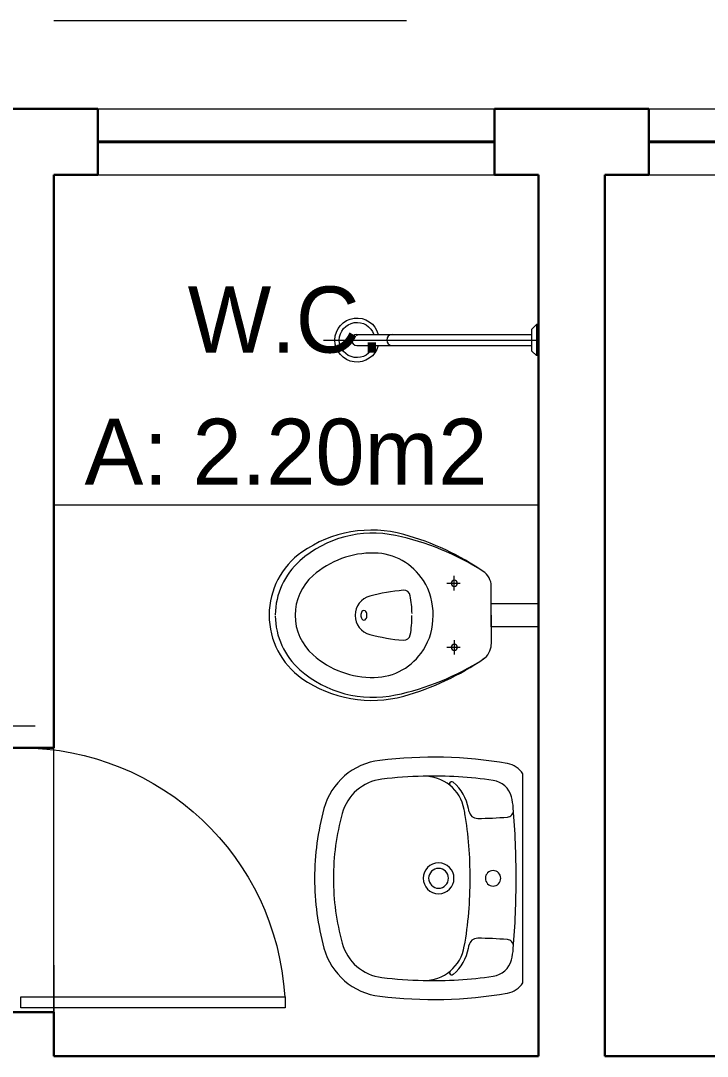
# Model space of a CAD drawing. Header units: metres. Extents: x -4.2 to 85, y -21.1 to 42.
# Drawn here: x 22.889 to 24.447, y 21.939 to 24.289 of the extents above; entities that cross this region are included whole.
import ezdxf

# ---------------------------------------------------------------- set-up
doc = ezdxf.new("R2010")
doc.units = ezdxf.units.M
doc.header["$MEASUREMENT"] = 0
for name, pattern in [('DGN Style 2', [1.465602, 0.879361, -0.586241]), ('DGN Style 3', [2.051842, 1.465602, -0.586241]), ('DGN Style 4', [2.346428, 1.172481, -0.586241, 0.001466, -0.586241])]:
    doc.linetypes.add(name, pattern=pattern)
for name, color, linetype, lineweight in [('22 - Paisagismo', 7, 'Continuous', 0), ('31 - Pisos', 7, 'Continuous', 0), ('7 - Alvenaria', 7, 'Continuous', 0), ('8 - Projeção Abaixo', 7, 'Continuous', 0), ('Level 1', 7, 'Continuous', 0), ('Level 15-1', 7, 'Continuous', 0), ('Level 19-1', 7, 'Continuous', 0), ('Level 21', 7, 'Continuous', 0)]:
    doc.layers.add(name, color=color, linetype=linetype, lineweight=lineweight)
doc.styles.add('Style-INTL_ENGINEERING', font='INTL_ENGINEERING.shx')

# ---------------------------------------------------------------- blocks, each defined once
blk = doc.blocks.new('P60D')
at = {"layer": '22 - Paisagismo', "color": 7, "linetype": 'Continuous', "lineweight": 13}
for p, q in [((0.035, 0.675), (0.01, 0.675)), ((0.01, 0.675), (0.01, 0.075)), ((0.035, 0.075), (0.035, 0.675)), ((0.01, 0.075), (0.035, 0.075))]:
    blk.add_line(p, q, dxfattribs=at)
blk.add_arc((0, 0.075), 0.6, 0, 86.6558, dxfattribs=at)
at = {"layer": 'Level 19-1', "color": 7, "linetype": 'Continuous', "lineweight": 30}
for p, q in [((0, 0), (0, 0.15)), ((0.6, 0), (0.6, 0.15))]:
    blk.add_line(p, q, dxfattribs=at)
blk = doc.blocks.new('*U504')
at = {"layer": 'Level 15-1', "color": 172, "linetype": 'Continuous', "lineweight": 0}
for p, q in [((-0.2441, 0.035), (-0.2441, -0.035)), ((-0.2441, 0.035), (-0.2391, 0.035)), ((-0.2391, 0.035), (-0.2391, -0.035)), ((-0.2291, 0.025), (-0.2391, 0.035)), ((-0.2291, -0.025), (-0.2291, 0.025)), ((0.168, 0.0125), (-0.2291, 0.0125)), ((0.168, -0.0125), (-0.2291, -0.0125)), ((-0.2441, -0.035), (-0.2391, -0.035)), ((-0.2391, -0.035), (-0.2291, -0.025))]:
    blk.add_line(p, q, dxfattribs=at)
at = {"layer": 'Level 15-1', "color": 172, "linetype": 'DGN Style 4', "lineweight": 13}
blk.add_line((0.2441, 0), (-0.2441, 0), dxfattribs=at)
at = {"layer": 'Level 15-1', "color": 172, "linetype": 'Continuous', "lineweight": 0}
for radius, start, end in [(0.05, 194.4775, 165.5225), (0.04, 198.21, 161.79)]:
    blk.add_arc((0.168, 0), radius, start, end, dxfattribs=at)
at = {"layer": 'Level 15-1', "color": 172, "linetype": 'Continuous', "lineweight": 0, "extrusion": (0, 0, -1)}
for centre in [(-0.088, 0), (-0.168, 0)]:
    blk.add_arc(centre, 0.0125, 90, 270, dxfattribs=at)
at = {"layer": 'Level 15-1', "color": 172, "linetype": 'Continuous', "lineweight": 0}
blk.add_point((0.168, 0.011), dxfattribs=at)
blk = doc.blocks.new('*U506')
at = {"layer": 'Level 19-1', "color": 7, "linetype": 'Continuous', "lineweight": 30}
for p, q in [((-0.45, -0.075), (-0.45, 0.075)), ((0.45, -0.075), (0.45, 0.075))]:
    blk.add_line(p, q, dxfattribs=at)
at = {"layer": 'Level 19-1', "color": 7, "linetype": 'Continuous', "lineweight": 0}
for p, q in [((-0.45, 0.075), (0.45, 0.075)), ((-0.45, -0.075), (0.45, -0.075))]:
    blk.add_line(p, q, dxfattribs=at)
at = {"layer": 'Level 21', "color": 7, "linetype": 'DGN Style 3', "lineweight": 40}
blk.add_line((-0.45, 0), (0.45, 0), dxfattribs=at)
blk = doc.blocks.new('*U507')
at = {"layer": 'Level 19-1', "color": 7, "linetype": 'Continuous', "lineweight": 30}
for p, q in [((-0.45, -0.075), (-0.45, 0.075)), ((0.1, -0.075), (0.1, 0.075))]:
    blk.add_line(p, q, dxfattribs=at)
at = {"layer": 'Level 19-1', "color": 7, "linetype": 'Continuous', "lineweight": 0}
for p, q in [((-0.45, 0.075), (0.1, 0.075)), ((-0.45, -0.075), (0.1, -0.075))]:
    blk.add_line(p, q, dxfattribs=at)
at = {"layer": 'Level 21', "color": 7, "linetype": 'DGN Style 2', "lineweight": 40}
blk.add_line((-0.45, 0), (0.1, 0), dxfattribs=at)
blk = doc.blocks.new('pilotis_as built')
at = {"layer": '8 - Projeção Abaixo', "color": 7, "linetype": 'DGN Style 2', "lineweight": 0, "flags": 128}
blk.add_lwpolyline([(6.4515, -4.7856), (10.7607, -4.7856), (10.7607, -4.0356), (19.5907, -4.0356), (19.5907, -5.4356), (23.3507, -5.4356), (23.3507, -12.1456), (22.6507, -12.1456), (22.6507, -12.6456), (22.1007, -13.1956), (12.5729, -13.1956), (11.9529, -13.8156), (4.6376, -13.8156), (4.42, -13.5984), (2.0315, -13.5984), (1.8139, -13.8156), (-5.5014, -13.8156), (-6.1214, -13.1956), (-15.6493, -13.1956), (-16.1993, -12.6456), (-16.1993, -12.1456), (-16.8993, -12.1456), (-16.8993, -5.4356), (-13.1393, -5.4356), (-13.1393, -4.0356), (-4.3093, -4.0356), (-4.3093, -4.7856), (0, -4.7856), (0, 0), (6.4503, 0), (6.4515, -4.7856)], dxfattribs=at)
at = {"layer": 'Level 1', "color": 172, "linetype": 'Continuous', "lineweight": 0}
for p, q in [((-3.2095, -3.5348), (-4.3095, -3.5348)), ((-3.4177, -3.7123), (-3.3872, -3.7123)), ((-3.4009, -3.7287), (-3.4009, -3.6956)), ((-3.3169, -3.7848), (-3.3169, -3.7188)), ((-3.3169, -3.7583), (-3.2095, -3.7583)), ((-3.3169, -3.8113), (-3.3169, -3.7583)), ((-3.2095, -3.7583), (-3.2095, -3.8113)), ((-3.3169, -3.7848), (-3.3169, -3.8507)), ((-3.2095, -3.8113), (-3.3169, -3.8113)), ((-3.4009, -3.8409), (-3.4009, -3.8739)), ((-3.4177, -3.8573), (-3.3872, -3.8573)), ((-3.2455, -4.3817), (-3.2455, -4.1449)), ((-3.2455, -4.6186), (-3.2455, -4.3817))]:
    blk.add_line(p, q, dxfattribs=at)
for centre, radius, start, end in [((-3.5883, -3.8665), 0.275, 74.5809, 125.1251), ((-3.5857, -3.8485), 0.25, 78.0581, 131.4197), ((-3.6581, -4.191), 0.6001, 57.4626, 78.0569), ((-3.6749, -4.18), 0.6002, 55.2235, 74.5717), ((-3.6459, -3.7848), 0.175, 125.1215, 179.5639), ((-3.6419, -3.7848), 0.165, 131.4162, 179.558), ((-3.5856, -3.8485), 0.205, 89.0416, 131.4177), ((-3.5845, -3.7779), 0.1344, 32.3501, 89.0397), ((-3.3569, -3.7188), 0.04, 0.0002, 57.4631), ((-3.6419, -3.7848), 0.12, 131.4198, 180.0002), ((-3.5908, -3.782), 0.142, 358.7414, 32.3557), ((-3.4009, -3.7123), 0.007, 0.0002, 180.0002), ((-3.4009, -3.7123), 0.007, 180.0002, 0.0002), ((-3.4807, -4.1585), 0.4319, 94.7586, 104.9834), ((-3.5153, -3.7431), 0.015, 10.2262, 94.7106), ((-3.5808, -3.7848), 0.045, 104.9707, 179.6696), ((-3.7465, -3.7851), 0.2499, 0.9513, 10.2641), ((-3.597, -3.7847), 0.0158, 148.3866, 180.6991), ((-3.6058, -3.7792), 0.00547, 31.6272, 148.3622), ((-3.6146, -3.7847), 0.0158, 359.2432, 31.6121), ((-3.6458, -3.7848), 0.175, 180.0002, 234.8694), ((-3.6419, -3.7848), 0.165, 180.4425, 228.5842), ((-3.6419, -3.7848), 0.12, 180.0002, 228.5806), ((-3.5808, -3.7848), 0.045, 180.7805, 255.0457), ((-3.597, -3.7849), 0.0158, 179.3013, 211.6138), ((-3.6058, -3.7903), 0.00547, 211.6382, 328.3732), ((-3.6146, -3.7849), 0.0158, 328.3883, 0.7572), ((-3.7467, -3.7856), 0.25, 349.8811, 0.0002), ((-3.5909, -3.7876), 0.142, 327.6562, 0.9358), ((-3.4812, -3.4122), 0.4307, 255.0313, 265.2845), ((-3.5153, -3.8265), 0.015, 265.2466, 349.7516), ((-3.4009, -3.8573), 0.007, 0.0002, 180.0002), ((-3.3569, -3.8507), 0.04, 302.5129, 359.0127), ((-3.5857, -3.721), 0.205, 228.5828, 270.966), ((-3.5845, -3.7916), 0.1344, 270.9607, 327.6504), ((-3.4009, -3.8573), 0.007, 180.0002, 0.0002), ((-3.6579, -3.3788), 0.5998, 281.9282, 302.5306), ((-3.6748, -3.3896), 0.6, 285.4198, 304.7716), ((-3.5856, -3.721), 0.25, 228.5812, 281.9391), ((-3.5883, -3.703), 0.275, 234.8779, 285.4132), ((-3.4495, -5.1043), 0.9975, 80.2432, 96.9227), ((-3.5517, -4.263), 0.1501, 96.9227, 164.6437), ((-3.2884, -4.1705), 0.05, 30.8127, 80.2432), ((-3.5519, -4.263), 0.1071, 96.942, 164.6576), ((-3.4495, -5.1043), 0.9545, 91.2886, 96.9415), ((-3.4495, -5.1043), 0.9545, 81.739, 91.2888), ((-3.4689, -4.242), 0.092, 10.4691, 91.2889), ((-3.4068, -4.1674), 0.005, 45.196, 225.4375), ((-3.4689, -4.242), 0.1021, 10.469, 49.966), ((-3.3195, -4.2092), 0.05, 14.4241, 81.7389), ((-3.4164, -4.2341), 0.1501, 4.575, 14.4239), ((-3.1193, -4.3817), 0.5985, 164.6437, 180.0002), ((-4.1753, -4.3726), 0.8104, 9.4536, 10.469), ((-4.1753, -4.3726), 0.8204, 10.0609, 10.4692), ((-3.3478, -4.2257), 0.02, 190.0602, 270.4863), ((-3.2814, -4.2279), 0.015, 274.3466, 4.4414), ((-5.2615, -4.3817), 2.0011, 360, 4.575), ((-3.1193, -4.3817), 0.5557, 164.6573, 180.0002), ((-4.1753, -4.3726), 0.8104, 359.3511, 9.802), ((-3.3561, -3.2453), 1.0005, 270.4869, 274.3468), ((-3.4364, -4.3817), 0.035, 0.0002, 180.0002), ((-3.4364, -4.3817), 0.0225, 0.0002, 180.0002), ((-3.3127, -4.3817), 0.0175, 0.0002, 180.0002), ((-3.1193, -4.3817), 0.5985, 180.0002, 195.3568), ((-3.1193, -4.3817), 0.5557, 180.0001, 195.343), ((-3.4364, -4.3817), 0.035, 180.0002, 0.0002), ((-3.4364, -4.3817), 0.0225, 180.0002, 0.0002), ((-4.1753, -4.3909), 0.8104, 349.6493, 0.6493), ((-3.3127, -4.3817), 0.0175, 180.0002, 0.0002), ((-5.2615, -4.3818), 2.0011, 355.4254, 0.0004), ((-3.5519, -4.5005), 0.1071, 195.3431, 263.0588), ((-4.1753, -4.3909), 0.8204, 349.5315, 349.9398), ((-3.3478, -4.5377), 0.02, 89.5137, 169.9398), ((-3.3561, -5.5182), 1.0005, 85.6541, 89.514), ((-3.2814, -4.5355), 0.015, 355.5584, 85.6531), ((-3.5517, -4.5005), 0.1501, 195.3568, 263.0777), ((-3.4689, -4.5215), 0.092, 268.7116, 351.0304), ((-3.4689, -4.5215), 0.1021, 310.0344, 349.5314), ((-3.4164, -4.5294), 0.1501, 345.5763, 355.4252), ((-3.3195, -4.5543), 0.05, 278.2614, 345.5762), ((-3.4495, -3.6592), 0.9545, 268.7116, 278.2615), ((-3.4068, -4.596), 0.005, 134.5611, 314.8026), ((-3.4495, -3.6592), 0.9545, 263.0587, 268.7116), ((-3.2884, -4.593), 0.05, 279.7573, 329.1878), ((-3.4495, -3.6592), 0.9975, 263.0778, 279.7573)]:
    blk.add_arc(centre, radius, start, end, dxfattribs=at)
at = {"layer": 'Level 19-1', "color": 7, "linetype": 'Continuous', "lineweight": 30}
for p, q in [((-4.2095, -2.6356), (-4.5095, -2.6356)), ((-2.9595, -2.6356), (-3.3095, -2.6356)), ((-4.3095, -4.0856), (-4.3095, -2.7856)), ((-4.2095, -2.7856), (-4.3095, -2.7856)), ((-3.2095, -2.7856), (-3.3095, -2.7856)), ((-3.2095, -4.7856), (-3.2095, -2.7856)), ((-3.0595, -4.7856), (-3.0595, -2.7856)), ((-2.9595, -2.7856), (-3.0595, -2.7856)), ((-4.3095, -4.7856), (-4.3095, -4.6856)), ((-3.2095, -4.7856), (-4.3093, -4.7856)), ((-1.5595, -4.7856), (-3.0595, -4.7856))]:
    blk.add_line(p, q, dxfattribs=at)
at = {"layer": 'Level 19-1', "color": 7, "linetype": 'Continuous', "lineweight": 0}
blk.add_line((-4.3095, -4.6856), (-4.3095, -4.0856), dxfattribs=at)
at = {"layer": 'Level 15-1', "color": 172, "linetype": 'Continuous', "lineweight": 0, "extrusion": (0, 0, -1)}
blk.add_blockref('*U504', (3.4536, -3.1602), dxfattribs=at)
at = {"layer": 'Level 19-1', "color": 7, "linetype": 'Continuous', "lineweight": 30}
for name, p in [('*U506', (-3.7595, -2.7106)), ('*U507', (-2.5095, -2.7106))]:
    blk.add_blockref(name, p, dxfattribs=at)
at = {"layer": 'Level 19-1', "color": 7, "linetype": 'Continuous', "lineweight": 30, "yscale": -1, "rotation": 90.00000000000004}
blk.add_blockref('P60D', (-4.4595, -4.6856), dxfattribs=at)

msp = doc.modelspace()

# ---------------------------------------------------------------- linework, layer by layer
at = {"layer": '31 - Pisos', "color": 30, "linetype": 'Continuous', "lineweight": 13}
msp.add_line((23.7643, 24.289), (22.9643, 24.289), dxfattribs=at)

# ---------------------------------------------------------------- block references
at = {"color": 1, "linetype": 'Continuous', "lineweight": 13}
msp.add_blockref('pilotis_as built', (27.2738, 26.7246), dxfattribs=at)

# ---------------------------------------------------------------- texts
at = {"layer": '7 - Alvenaria', "color": 2, "linetype": 'Continuous', "lineweight": 13, "insert": (23.4911, 23.4598), "char_height": 0.15, "attachment_point": 5, "line_spacing_factor": 1.200006, "style": 'Style-INTL_ENGINEERING'}
msp.add_mtext('W.C.\\PA: 2.20m2\\P', dxfattribs=at)

doc.saveas('drawing.dxf')
